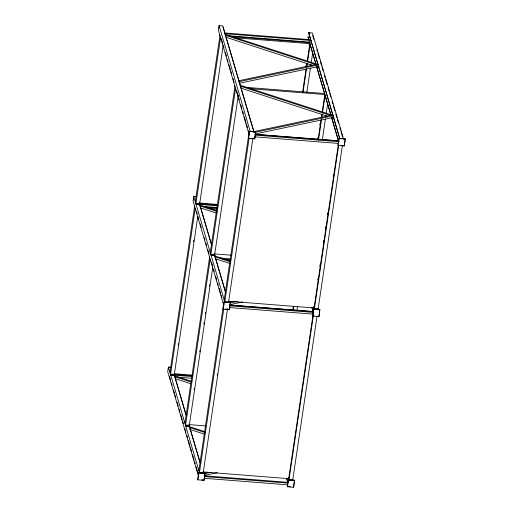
<?xml version="1.0" encoding="UTF-8"?>
<svg xmlns="http://www.w3.org/2000/svg" width="513" height="513" viewBox="0 0 513 513"><rect width="100%" height="100%" fill="white"/><g stroke="black" fill="none" stroke-linecap="round" stroke-linejoin="round"><path stroke-width="0.77" d="M171.368 367.302L168.379 367.064L167.693 371.681L198.46 476.218M195.972 196.53L193.734 196.357L193.048 200.974L223.924 305.883M254.038 132.021L222.815 25.945L219.083 25.65L218.397 30.261L249.164 134.804M168.347 369.398L168.546 368.052M193.504 200.032L193.702 198.691M219.051 27.984L219.352 25.964M169.726 371.643L169.995 372.117L194.574 206.604L194.395 205.553M195.081 200.936L195.344 201.41L219.93 35.897L219.744 34.846M197.729 216.852L174.324 374.445L174.51 375.497L170.778 375.208L170.592 374.157L195.177 208.637L195.44 209.112M223.2 45.349L199.679 203.738L199.858 204.79L196.126 204.501L195.947 203.449L220.526 37.93L220.795 38.404M178.21 345.243L178.447 343.665M193.6 241.636L193.837 240.052M184.699 422.526L184.969 423.001L209.548 257.481L209.368 256.429M210.054 251.819L210.324 252.293L234.903 86.774L234.723 85.722M212.703 267.728L189.303 425.328L189.483 426.38L185.751 426.085L185.571 425.033L210.15 259.514L210.42 259.988M238.295 95.437L214.652 254.621L214.832 255.673L211.099 255.378L210.92 254.326L235.499 88.807L235.768 89.281M194.126 389.797L194.363 388.213M199.762 351.835L199.999 350.251M203.873 324.152L204.11 322.568M205.405 313.866L205.636 312.289M209.516 286.183L209.746 284.606M198.627 469.844L198.897 470.318L223.476 304.799L223.296 303.747M223.982 299.13L224.245 299.611L248.831 134.092L248.645 133.04M198.755 472.659L197.8 479.835L204.02 480.322L205.046 473.403L198.755 472.659L197.8 479.835M224.104 301.952L223.155 309.127L229.375 309.615L230.401 302.696L224.104 301.952L223.155 309.127M249.459 131.245L248.504 138.42L254.724 138.908L255.75 131.988L249.459 131.245L248.504 138.42M201.211 473.23L199.717 473.114L199.493 472.351L223.726 309.211M225.072 302.407L224.848 301.644L249.074 138.504M217.217 375.42L217.448 373.842M203.449 473.409L203.225 472.646L227.573 308.711M228.804 302.702L228.58 301.939L252.922 138.003M204.02 480.322L204.86 473.916M229.375 309.615L230.324 302.439M255.679 131.732L254.724 138.908M310.044 37.16L307.992 37L308.634 39.597M339.818 139.042L308.64 32.678L312.366 32.967L343.588 139.049M305.953 66.677L306.19 65.093M309.127 45.298L309.301 41.867L315.642 63.426M302.657 91.898L306.062 68.96M306.415 66.587L306.889 63.426M307.242 61.053L309.826 43.65L233.537 37.667M303.023 92.475L306.55 68.716M306.902 66.337L307.377 63.17M307.608 61.586L310.083 44.958L310.346 45.433M311.641 41.104L311.468 42.258L229.048 35.795M306.755 92.763L310.403 68.216M310.756 65.837L310.987 64.253M311.224 62.669L312.635 53.166M324.274 92.75L324.453 93.802M317.752 138.94L317.989 137.356M319.798 125.146L320.035 123.569M292.75 310.32L293.34 306.364M318.105 139.613L321.042 119.837M321.394 117.464L321.863 114.303M322.215 111.93L324.8 94.527L250.1 88.666M293.237 310.102L293.821 306.139M318.47 140.184L321.529 119.593M321.76 118.009L322.35 114.053M322.587 112.469L325.056 95.835L325.325 96.309M296.963 310.391L297.553 306.434M322.318 139.683L325.377 119.093M325.729 116.72L325.967 115.136M326.197 113.553L327.73 103.254M333.495 117.009L333.328 118.163L331.802 117.669M312.847 310.775L313.033 311.827M338.202 140.068L338.381 141.12M317.752 280.034L317.989 278.45M319.798 266.247L320.035 264.663M323.389 242.065L323.626 240.488M325.447 228.234L325.678 226.65M327.499 214.383L327.736 212.805M333.142 176.421L333.373 174.837M287.28 486.606L288.306 479.687L294.526 480.174L293.571 487.35L287.28 486.606L290.39 486.85M312.629 315.899L313.661 308.98L319.881 309.467L318.926 316.643L312.629 315.899L314.187 316.021M339.01 138.273L338.061 145.448L344.274 145.936L345.307 139.017L339.01 138.273L338.061 145.448M287.357 486.863L288.306 479.687M312.706 316.155L313.661 308.98M313.135 314.136L288.704 478.648L202.885 471.915L203.334 473.435M338.375 144.217L314.059 307.941L228.234 301.208M289.274 480.142L289.05 479.379L313.392 315.444M316.861 309.608L314.623 309.435L314.398 308.672L338.631 145.532M290.768 480.258L293.006 480.431L292.782 479.668L317.008 316.527M318.355 309.724L318.131 308.961L342.357 145.82M294.526 480.174L293.571 487.35M318.926 316.643L319.766 310.237M344.274 145.936L345.23 138.76M238.834 80.727L318.086 63.99M238.5 81.772L318.535 64.869M239.02 83.337L319.054 66.433M253.807 131.604L333.065 114.867M255.025 132.322L333.508 115.746M255.551 133.887L334.027 117.31M228.452 302.311L233.114 301.33M230.452 302.862L237.448 301.387M229.42 304.76L242.63 301.971M203.103 473.018L206.989 472.197M205.104 473.576L211.318 472.261M204.065 475.468L217.275 472.678M308.595 32.967L309.961 33.076M224.322 32.928L310.705 39.706M225.342 33.749L310.929 40.469M230.856 36.461L309.525 42.63M245.034 87.274L324.498 93.513M249.53 131.501L255.75 131.988M339.087 138.529L345.307 139.017M254.987 134.284L338.426 140.831M254.955 134.368L338.958 140.96M255.179 135.131L339.183 141.723M254.923 136.856L338.131 143.39M249.209 138.228L253.095 138.529M341.094 145.435L344.204 145.679M199.333 203.013L217.615 204.443M198.973 203.635L217.993 205.129M195.947 203.449L199.679 203.738M199.198 204.398L217.422 205.828M196.171 204.212L199.903 204.501M202.109 206.373L217.166 207.56M205.501 207.169L217.422 208.105M208.188 208.374L216.928 209.06M214.312 253.89L230.997 255.198M210.92 254.326L214.652 254.621M211.144 255.089L214.876 255.384M220.475 258.045L230.805 258.86M223.161 259.251L230.311 259.815M224.848 301.644L228.58 301.939M314.398 308.672L318.131 308.961M224.181 302.208L230.401 302.696M313.732 309.236L319.952 309.724M229.638 304.991L313.071 311.538M229.6 305.075L313.61 311.667M229.824 305.838L313.834 312.43M229.567 307.569L313.571 314.155M225.412 309.057L229.298 309.358M317.297 316.264L318.849 316.386M168.649 367.379L170.701 367.539M173.984 373.72L192.26 375.15M170.592 374.157L191.849 375.772M170.816 374.92L192.074 376.536M177.549 377.145L191.817 378.267M188.957 424.597L205.642 425.905M185.571 425.033L189.303 425.328M185.796 425.796L189.528 426.091M199.493 472.351L203.225 472.646M289.05 479.379L292.782 479.668M198.826 472.915L205.046 473.403M288.383 479.944L294.603 480.431M204.251 475.782L288.255 482.374M204.475 476.545L287.684 483.073M204.219 478.276L288.223 484.868M201.615 479.886L203.943 480.072M225.002 34.294L317.932 64.503M225.675 35.346L316.322 64.811M226.182 37.321L312.257 65.305M316.066 66.543L318.355 67.286M239.975 85.171L332.148 115.136M240.648 86.222L331.295 115.688M241.155 88.198L327.23 116.182M199.647 205.001L216.409 210.452M199.563 205.803L217.082 211.497M200.07 207.778L216.063 212.978M214.626 255.878L229.856 260.835M214.537 256.68L229.773 261.636M215.043 258.661L230.279 263.611M174.298 375.708L191.817 381.403M174.971 376.76L190.971 381.961M175.478 378.735L190.714 383.686M189.271 426.585L205.271 431.786M189.188 427.387L205.181 432.587M189.688 429.368L204.161 434.075M312.693 35.538L313.828 39.386M316.765 49.376L317.444 51.685M317.9 53.217L319.484 58.597M320.388 61.675L321.516 65.517M321.972 67.056L323.1 70.897M324.46 75.514L325.139 77.816M325.588 79.355L327.172 84.735M328.076 87.813L329.211 91.654M329.66 93.193L330.795 97.034M332.148 101.645L332.828 103.953M333.283 105.492L334.867 110.872M335.771 113.944L336.9 117.791M337.355 119.324L338.484 123.171M339.843 127.782L340.523 130.084M340.972 131.623L342.556 137.003M308.64 32.678L339.856 138.754M307.992 37L308.897 40.078M309.352 41.617L316.136 64.676M316.592 66.209L331.071 115.406M331.751 117.714L338.76 141.543M316.547 66.498L330.802 114.925M331.706 118.003L338.618 141.492M317.784 308.217L318.24 309.756M313.603 306.389L314.507 309.461M313.783 307.447L314.238 308.98M312.051 307.64L313.186 311.481M312.013 307.928L313.142 311.769M223.001 26.997L253.993 132.309M219.083 25.65L250.306 131.726M221.244 38.456L222.822 43.836M223.277 45.375L223.957 47.677M225.316 52.294L226.445 56.135M227.349 59.207L228.029 61.515M228.933 64.593L230.517 69.973M230.972 71.506L231.645 73.814M233.005 78.425L234.133 82.272M236.628 90.724L238.212 96.104M238.66 97.643L239.34 99.952M240.7 104.562L241.828 108.403M242.732 111.481L243.412 113.783M244.316 116.861L245.9 122.241M246.355 123.78L247.484 127.622M248.388 130.7L249.068 133.002M288.473 477.866L289.152 480.168M288.434 478.154L288.883 479.687M286.703 478.347L287.831 482.188M286.658 478.635L287.793 482.476M199.23 202.654L211.715 245.079M214.415 254.243L225.515 291.968M199.23 203.09L211.221 243.829M214.165 253.82L225.245 291.487M193.734 196.357L225.027 302.696M196.569 211.471L197.249 213.774M198.153 216.852L198.832 219.154M200.185 223.771L201.32 227.612M204.257 237.602L204.937 239.911M205.841 242.982L206.521 245.291M207.88 249.902L209.009 253.749M211.497 262.201L212.632 266.042M213.536 269.12L214.216 271.428M215.569 276.039L216.704 279.88M217.608 282.958L218.288 285.26M219.192 288.338L220.776 293.718M221.225 295.257L221.905 297.559M223.264 302.17L223.944 304.478M174.087 374.073L186.366 415.786M189.06 424.95L200.391 463.444M174.106 374.567L185.866 414.536M189.034 425.296L199.897 462.194M168.379 367.064L199.467 472.691M169.405 376.029L170.54 379.87M171.445 382.948L172.118 385.25M173.477 389.861L174.612 393.708M175.061 395.241L175.741 397.549M177.1 402.16L178.229 406.007M179.133 409.079L179.813 411.388M180.717 414.459L182.301 419.839M182.756 421.378L183.43 423.687M184.789 428.297L185.924 432.138M186.828 435.216L187.508 437.518M188.412 440.596L189.996 445.977M190.445 447.516L191.58 451.357M192.484 454.435L194.068 459.815M194.517 461.347L195.196 463.656M196.101 466.734L197.685 472.114M198.14 473.646L198.82 475.955"/></g></svg>
